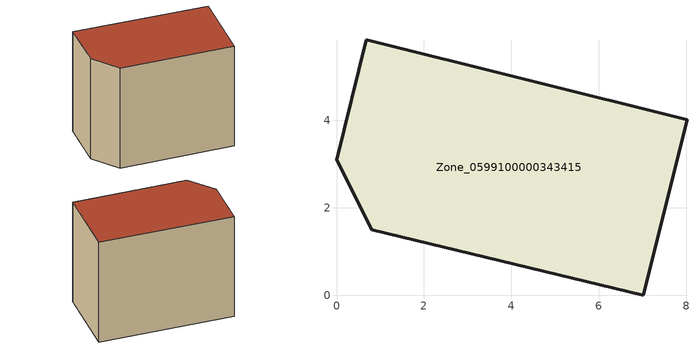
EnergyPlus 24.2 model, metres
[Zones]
Zone_0599100000343415
 floor ground (C_G): 7.01,0 0.8,1.49 0,3.1 0.68,5.84 8.02,4.01 z0
 wall outside (C_F): 0.8,1.49 7.01,0 8.02,4.01 0.68,5.84 0,3.1 0.8,1.49 z0:6.25
 roof outside (C_R): 8.02,4.01 0.68,5.84 0,3.1 0.8,1.49 7.01,0 z6.25
[BUILDING]
Pand.0599100000343415: North Axis=0; Terrain=City; Loads Convergence Tolerance Value=0.04; Temperature Convergence Tolerance Value=0.4; Solar Distribution=FullExterior; Maximum Number of Warmup Days=25; Minimum Number of Warmup Days=1
[Site:Location]
Rotterdam.The.Hague.AP_ZH_NLD Design_Conditions: Latitude=51.96; Longitude=4.45; Time Zone=1; Elevation=-4.5
[SITE:GROUNDTEMPERATURE:BUILDINGSURFACE]
18, 18, 18, 18, 18, 18, 18, 18, 18, 18, 18, 18
[MATERIAL] Thermal Absorptance=0.9; Solar Absorptance=0.7; Visible Absorptance=0.7
Name | Roughness | Thickness | Conductivity | Density | Specific Heat
G.TC.1992-2005 | MediumSmooth | 0.15 | 0.06 | 540 | 1210
F.TC.1992-2005 | Rough | 0.3 | 0.12 | 1920 | 840
R.TC.1992-2005 | MediumRough | 0.2 | 0.08 | 1500 | 1000
[CONSTRUCTION]
C_G: G.TC.1992-2005
C_F: F.TC.1992-2005
C_R: R.TC.1992-2005
[ZONE]
Zone_0599100000343415: Type=1; Multiplier=1; Ceiling Height=Autocalculate; Volume=Autocalculate; Floor Area=autocalculate; Part of Total Floor Area=Yes
[ZONEINFILTRATION:DESIGNFLOWRATE]
Infil_Zone_0599100000343415: Zone or ZoneList or Space or SpaceList=Zone_0599100000343415; Schedule=AlwaysOn; Design Flow Rate Calculation Method=Flow/Area; Flow Rate per Floor Area=0.0015; Constant Term Coefficient=1; Temperature Term Coefficient=0; Velocity Term Coefficient=0; Velocity Squared Term Coefficient=0
[HVACTEMPLATE:ZONE:IDEALLOADSAIRSYSTEM]
Zone_0599100000343415: Maximum Heating Supply Air Temperature=50; Minimum Cooling Supply Air Temperature=13; Maximum Heating Supply Air Humidity Ratio=0.0156; Minimum Cooling Supply Air Humidity Ratio=0.0077; Heating Limit=NoLimit; Cooling Limit=NoLimit; Dehumidification Control Type=ConstantSensibleHeatRatio; Cooling Sensible Heat Ratio=0.7; Dehumidification Setpoint=60; Humidification Control Type=None; Humidification Setpoint=30; Outdoor Air Method=None; Outdoor Air Flow Rate per Person=0.00944; Outdoor Air Flow Rate per Zone Floor Area=0; Outdoor Air Flow Rate per Zone=0; Demand Controlled Ventilation Type=None; Outdoor Air Economizer Type=NoEconomizer; Heat Recovery Type=None; Sensible Heat Recovery Effectiveness=0.7; Latent Heat Recovery Effectiveness=0.65
[ZONECONTROL:THERMOSTAT]
ThermostatControl_Zone_0599100000343415: Zone or ZoneList=Zone_0599100000343415; Control Type Schedule=DualSetpointControlType; Control 1=Thermostat_Zone_0599100000343415; Temperature Difference Between Cutout And Setpoint=0
[THERMOSTATSETPOINT:DUALSETPOINT]
Thermostat_Zone_0599100000343415: Heating Setpoint Temperature Schedule=HeatingSetpoint_Zone_0599100000343415; Cooling Setpoint Temperature Schedule=CoolingSetpoint_Zone_0599100000343415
[SCHEDULE:COMPACT]
HeatingSetpoint_Zone_0599100000343415: Through: 12/31, For: AllDays, Until: 24:00, 21
CoolingSetpoint_Zone_0599100000343415: Through: 12/31, For: AllDays, Until: 24:00, 24
DualSetpointControlType: Through: 12/31, For: AllDays, Until: 24:00, 4
AlwaysOn: Through: 12/31, For: AllDays, Until: 24:00, 1
